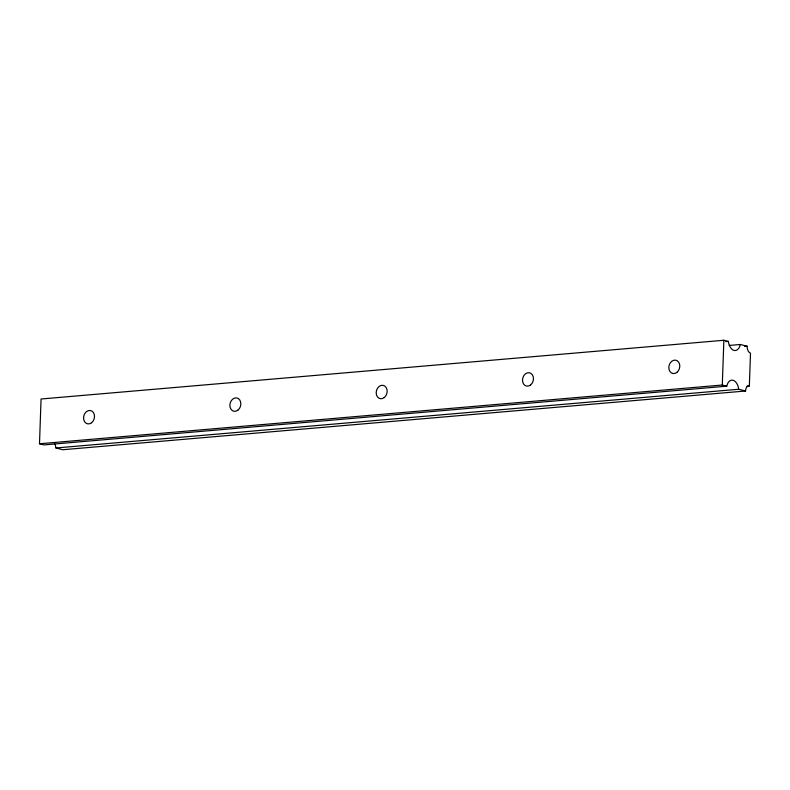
<?xml version="1.0" encoding="UTF-8"?>
<svg xmlns="http://www.w3.org/2000/svg" width="790" height="790" viewBox="0 0 790 790"><rect width="100%" height="100%" fill="white"/><g stroke="black" fill="none" stroke-linecap="round" stroke-linejoin="round"><path stroke-width="1.19" d="M745.562 391.001L738.739 389.253L738.255 386.873A10.596 6.231 85.1 0 0 727.412 384.078L726.78 386.182L43.973 444.908L39.5 443.763L41.06 398.999L723.867 340.263L728.341 341.418L728.814 343.798A10.596 6.231 85.1 0 0 739.667 346.583L740.299 344.489L747.133 346.237A6.053 3.565 85.1 0 0 750.5 353.13L749.355 385.954A6.053 3.565 85.1 0 0 745.562 391.001L62.766 449.737L55.932 447.979L55.458 445.6A10.596 6.231 85.1 0 0 54.885 443.941M726.78 386.182L722.297 385.026L723.867 340.263M725.882 341.626L728.341 341.418M729.249 345.437L740.299 344.489M744.674 346.454L747.133 346.237M39.5 443.763L722.297 385.026M746.896 386.162L749.355 385.954M55.932 447.979L738.739 389.253M91.591 422.759A6.814 5.392 -75.6 0 0 91.996 411.136A6.814 5.392 -75.6 0 0 83.562 417.653A6.814 5.392 -75.6 0 0 91.591 422.759M237.909 410.178A6.814 5.392 -75.6 0 0 238.313 398.545A6.814 5.392 -75.6 0 0 229.88 405.072A6.814 5.392 -75.6 0 0 237.909 410.178M384.226 397.587A6.814 5.392 -75.6 0 0 384.631 385.964A6.814 5.392 -75.6 0 0 376.198 392.482A6.814 5.392 -75.6 0 0 384.226 397.587M530.534 385.007A6.814 5.392 -75.6 0 0 530.939 373.374A6.814 5.392 -75.6 0 0 522.506 379.901A6.814 5.392 -75.6 0 0 530.534 385.007M676.852 372.426A6.814 5.392 -75.6 0 0 677.257 360.793A6.814 5.392 -75.6 0 0 668.824 367.31A6.814 5.392 -75.6 0 0 676.852 372.426"/></g></svg>
